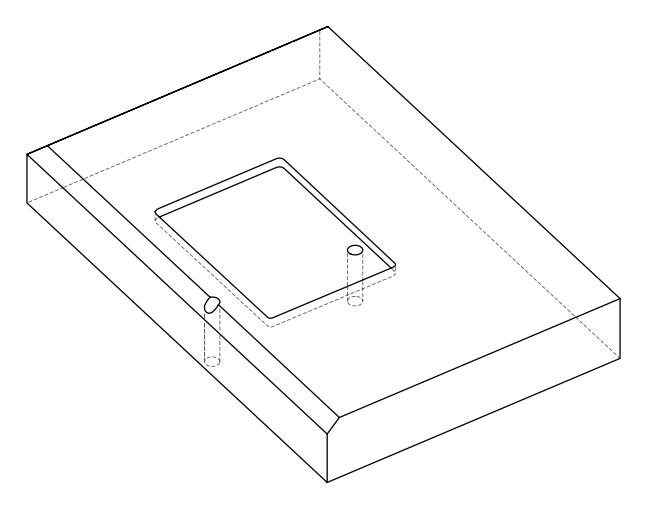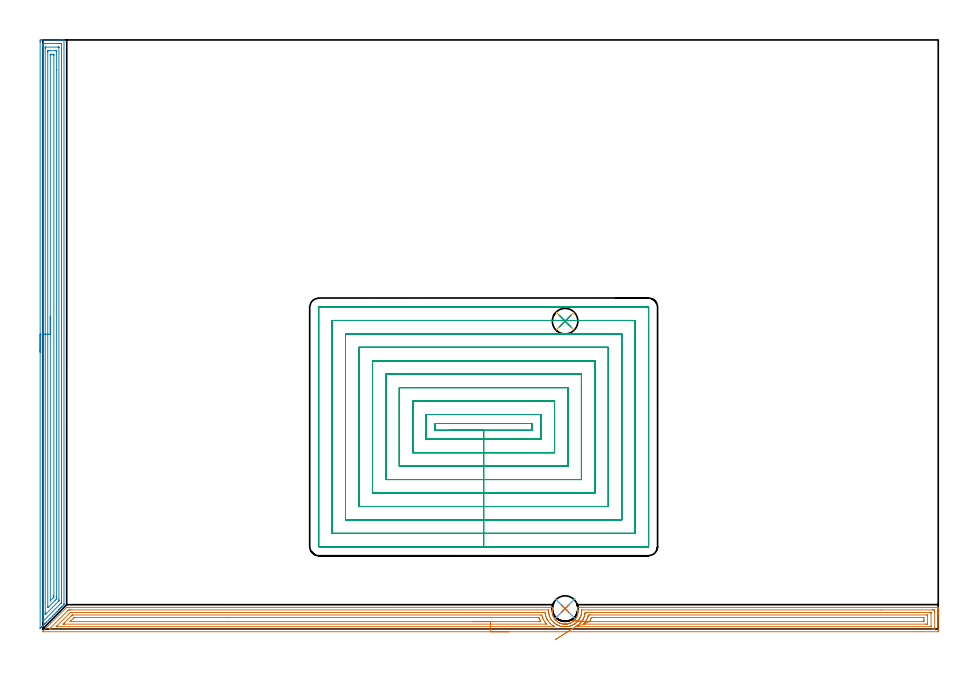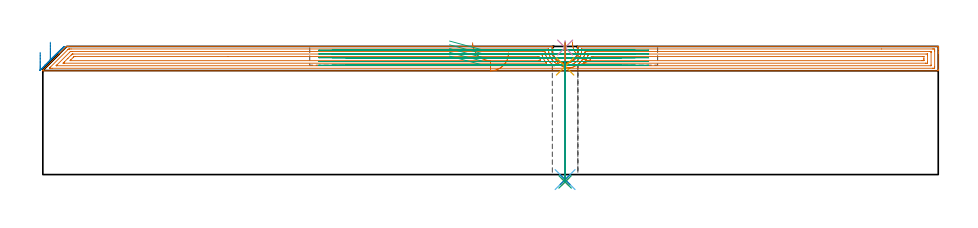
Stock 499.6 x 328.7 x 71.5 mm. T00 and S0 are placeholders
(PLAN: 9 operations, 6 tool changes, 72.2 min)
(1 AREA_MILL | FG_CHAMFER_SURFACE | UGT0205_001 | 19.98 min | 46202 mm3)
(2 AREA_MILL_1 | FG_CHAMFER_SURFACE_1 | UGT0205_001 | 13.15 min | 28276 mm3)
(3 MILL_RECTANGULAR_POCKET | POCKET_RECTANGULAR_STRAIGHT | UGT0201_101 | Follow Part, ap 2.5, ae 75% | 37.86 min | 292840 mm3)
(4 SPOT_DRILL | STEP1HOLE | NXT0321_9005460120000 | 0.03 min | 0 mm3)
(5 SPOT_DRILL_1 | STEP1HOLE_1 | NXT0321_9005460120000 | 0.03 min | 11 mm3)
(6 DRILL_THROUGH_HOLE_INTO_CENTER | STEP1HOLE | NXT0301_042 | 0.31 min | 2684 mm3)
(7 DRILL_TO_ENLARGE_THROUGH_HOLE | STEP1HOLE | NXT0301_105 | 0.31 min | 8217 mm3)
(8 DRILL_THROUGH_HOLE_INTO_CENTER_1 | STEP1HOLE_1 | NXT0301_042 | 0.27 min | 2374 mm3)
(9 DRILL_TO_ENLARGE_THROUGH_HOLE_1 | STEP1HOLE_1 | NXT0301_105 | 0.27 min | 7314 mm3)
(TOOL UGT0205_001 | Chamfer Mill 20 x 3 x 45 deg. | D20 FL50 Z2)
(TOOL UGT0201_101 | End Mill 10 mm | D10 FL12 Z2)
(TOOL NXT0321_9005460120000 | NC Spot Drill, 142deg, 12mm, Carbide, Uncoated | D12 PA142 FL30 Z2)
(TOOL NXT0301_042 | Carbide Drill 7.1mm [860.1-0710-057A1-MM 2214] | D7.1 PA140 FL85 Z2)
(TOOL NXT0301_105 | Carbide Drill 14.25mm [860.1-1425-071A1-MM 2214] | D14.25 PA140 FL83 Z2)
(OP 1 AREA_MILL)
G17 G21 G94 G90
T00 M6
G54
G17 G0 G90 X259.8 Y-1.5 S1061 M3
G43 Z81.5 H0
Z67.9
G94 G1 X259.762 Z67.028 F250.
X259.648 Z66.164
X259.459 Z65.312
X259.197 Z64.48
X258.863 Z63.674
X258.46 Z62.9
X257.992 Z62.164
X257.46 Z61.472
X256.871 Z60.829
X256.228 Z60.24
X255.536 Z59.709
X254.8 Z59.24
X254.026 Z58.837
X253.22 Z58.503
X252.388 Z58.241
X251.536 Z58.052
X250.672 Z57.938
X249.8 Z57.9
X0.294
X0.169 Y-1.499 Z57.901
X0.107 Y-1.497 Z57.903
X0.01 Y-1.493 Z57.907
X0.002 Y-1.375 Z58.025
X0. Y-1.347 Z58.052
X0.025 Y-1.216 Z58.182
X0.043 Y-1.168 Z58.23
X0.067 Y-1.132 Z58.266
X13.184 Y11.984 Z71.383
X13.305 Y12.097 Z71.489
X14.012 Y12.1 Z71.5
X283.739
X284.496 Y12.094 Z71.492
X284.528 Y12.075 Z71.473
X284.533 Y12.062 Z71.459
X284.431 Y11.68 Z71.079
X284.336 Y11.226 Z70.625
X284.231 Y10.55 Z69.949
X284.218 Y10.341 Z69.74
X284.208 Y9.898 Z69.298
X284.218 Y9.456 Z68.855
X284.231 Y9.251 Z68.65
X284.336 Y8.571 Z67.97
X284.431 Y8.126 Z67.526
X284.558 Y7.685 Z67.085
X284.632 Y7.48 Z66.879
X284.719 Y7.24 Z66.639
X284.788 Y7.08 Z66.479
X284.908 Y6.8 Z66.199
X285.013 Y6.585 Z65.984
X285.079 Y6.462 Z65.86
X285.126 Y6.374 Z65.772
X285.415 Y5.915 Z65.314
X285.706 Y5.511 Z64.909
X286.02 Y5.119 Z64.516
X286.101 Y5.031 Z64.428
X286.283 Y4.855 Z64.25
X286.419 Y4.721 Z64.118
X286.499 Y4.642 Z64.04
X286.914 Y4.273 Z63.671
X287.08 Y4.145 Z63.544
X287.439 Y3.897 Z63.295
X287.758 Y3.698 Z63.095
X287.809 Y3.666 Z63.064
X288.213 Y3.455 Z62.851
X288.527 Y3.306 Z62.704
X288.625 Y3.261 Z62.658
X288.718 Y3.223 Z62.621
X289.148 Y3.071 Z62.47
X289.597 Y2.938 Z62.337
X290.043 Y2.839 Z62.238
X290.209 Y2.812 Z62.211
X290.492 Y2.767 Z62.165
X290.884 Y2.731 Z62.124
X290.938 Y2.725 Z62.119
X290.975 Y2.723 Z62.118
X291.165 Y2.717 Z62.104
X291.304 Y2.707 Z62.102
X291.351 Y2.705 Z62.099
X291.386 Y2.703 Z62.098
X291.551 Y2.709
X291.61 Z62.101
X291.651 Y2.711 Z62.104
X291.654
X291.777 Y2.719 Z62.11
X291.834 Y2.721 Z62.114
X292.097 Y2.745 Z62.143
X292.28 Y2.764 Z62.161
X292.671 Y2.827 Z62.22
X292.729 Y2.835 Z62.231
X292.773 Y2.843 Z62.242
X292.816 Y2.853 Z62.251
X293.175 Y2.933 Z62.328
X293.624 Y3.062 Z62.459
X294.069 Y3.217 Z62.616
X294.175 Y3.26 Z62.659
X294.311 Y3.323 Z62.723
X294.457 Y3.393 Z62.79
X294.558 Y3.439 Z62.839
X294.572 Y3.446 Z62.845
X294.963 Y3.651 Z63.049
X295.347 Y3.889 Z63.286
X295.72 Y4.145 Z63.544
X295.797 Y4.204 Z63.602
X295.858 Y4.251 Z63.649
X296.288 Y4.631 Z64.027
X296.7 Y5.03 Z64.429
X296.752 Y5.085 Z64.485
X296.974 Y5.361 Z64.761
X297.081 Y5.494 Z64.893
X297.136 Y5.571 Z64.969
X297.262 Y5.745 Z65.14
X297.386 Y5.916 Z65.313
X297.646 Y6.323 Z65.723
X297.888 Y6.8 Z66.2
X298.081 Y7.24 Z66.639
X298.242 Y7.686 Z67.084
X298.324 Y7.97 Z67.367
X298.369 Y8.127 Z67.525
X298.467 Y8.572 Z67.969
X298.54 Y8.996 Z68.394
X298.578 Y9.457 Z68.854
X298.588 Y9.75 Z69.147
X298.592 Y9.899 Z69.297
X298.578 Y10.341 Z69.741
X298.569 Y10.455 Z69.855
X298.54 Y10.805 Z70.205
X298.51 Y11.016 Z70.416
X298.472 Y11.226 Z70.626
X298.37 Y11.675 Z71.072
X298.314 Y11.893 Z71.288
X298.279 Y12.045 Z71.438
X298.268 Y12.098 Z71.49
X298.359 Y12.099 Z71.495
X298.476 Y12.1 Z71.5
X499.432
X499.531 Y12.096 Z71.49
X499.59 Y12.069 Z71.46
X499.592 Y12.055 Z71.446
X499.6 Y11.67 Z71.069
Y11.311 Z70.711
Y10.64 Z70.035
Y9.414 Z68.811
Y8.86 Z68.254
Y8.247 Z67.642
Y-0.93 Z58.468
X499.597 Y-1.209 Z58.188
X499.59 Y-1.492 Z57.906
X499.306 Y-1.499 Z57.899
X249.8 Y-1.5 Z57.9
Y-0.086 Z59.314
X5.127
X4.232 Y-0.084 Z59.316
X4.188 Y-0.082 Z59.318
X3.622 Y-0.04 Z59.36
X3.901 Y0.246 Z59.646
X4.188 Y0.538 Z59.938
X14.012 Y10.361 Z69.761
X14.154 Y10.499 Z69.899
X14.301 Y10.64 Z70.04
X14.863 Y10.682 Z70.082
X14.905 Y10.683 Z70.083
X15.752 Y10.686 Z70.086
X281.953 Y10.685 Z70.085
X281.999
X282.091 Y10.681 Z70.081
X282.23 Y10.674 Z70.074
Y10.64 Z70.04
X282.224 Y10.37 Z69.77
X282.221 Y9.75 Z69.15
X282.224 Y9.48 Z68.88
X282.245 Y9.165 Z68.565
X282.288 Y8.86 Z68.26
X282.348 Y8.466 Z67.866
X282.452 Y7.97 Z67.37
X282.644 Y7.281 Z66.681
X282.718 Y7.08 Z66.48
X282.846 Y6.742 Z66.142
X283.1 Y6.19 Z65.59
X283.404 Y5.634 Z65.034
X283.624 Y5.3 Z64.7
X283.739 Y5.132 Z64.532
X284.3 Y4.41 Z63.81
X284.632 Y4.064 Z63.464
X284.911 Y3.794 Z63.194
X285.217 Y3.52 Z62.92
X285.525 Y3.261 Z62.661
X285.747 Y3.098 Z62.498
X286.374 Y2.674 Z62.074
X286.447 Y2.63 Z62.03
X287.012 Y2.331 Z61.731
X287.312 Y2.187 Z61.587
X287.612 Y2.048 Z61.448
X288.074 Y1.87 Z61.27
X288.205 Y1.824 Z61.224
X288.241 Y1.812 Z61.212
X288.472 Y1.74 Z61.14
X289.098 Y1.573 Z60.973
X289.314 Y1.525 Z60.925
X289.991 Y1.403 Z60.803
X290.376 Y1.357 Z60.757
X290.884 Y1.314 Z60.714
X291.332 Y1.294 Z60.694
X291.777 Y1.303 Z60.703
X292.187 Y1.332 Z60.732
X292.671 Y1.383 Z60.783
X292.981 Y1.431 Z60.831
X293.251 Y1.475 Z60.875
X293.564 Y1.541 Z60.941
X293.727 Y1.578 Z60.978
X294.338 Y1.74 Z61.14
X294.441 Y1.771 Z61.171
X294.457 Y1.776 Z61.176
X295.083 Y2.006 Z61.406
X295.35 Y2.122 Z61.522
X295.697 Y2.285 Z61.685
X296.243 Y2.567 Z61.967
X296.284 Y2.59 Z61.99
X296.35 Y2.63 Z62.03
X296.825 Y2.941 Z62.341
X297.136 Y3.155 Z62.555
X297.342 Y3.313 Z62.713
X297.585 Y3.52 Z62.92
X297.819 Y3.729 Z63.129
X298.029 Y3.924 Z63.324
X298.273 Y4.167 Z63.567
X298.499 Y4.41 Z63.81
X298.688 Y4.643 Z64.043
X298.923 Y4.939 Z64.339
X299.073 Y5.15 Z64.55
X299.177 Y5.3 Z64.7
X299.583 Y5.959 Z65.359
X299.702 Y6.19 Z65.59
X299.74 Y6.266 Z65.666
X299.816 Y6.424 Z65.824
X300.008 Y6.888 Z66.288
X300.077 Y7.08 Z66.48
X300.235 Y7.552 Z66.952
X300.349 Y7.97 Z67.37
X300.414 Y8.264 Z67.664
X300.521 Y8.86 Z68.26
X300.539 Y9.029 Z68.429
X300.582 Y9.75 Z69.15
X300.586 Y9.872 Z69.272
X300.565 Y10.64 Z70.04
X300.564 Y10.672 Z70.072
X300.618 Y10.679 Z70.079
X300.665 Y10.684 Z70.084
X300.709 Y10.685 Z70.085
X468.014 Y10.686 Z70.086
X496.306
X497.156 Y10.683 Z70.083
X497.199 Y10.68 Z70.08
X497.59 Y10.64 Z70.04
X497.597 Y10.243 Z69.643
X497.599 Y9.75 Z69.15
X497.6 Y9.35 Z68.75
X497.599 Y0.85 Z60.25
X497.598 Y0.453 Z59.853
X497.59 Y-0.04 Z59.36
X497.239 Y-0.08 Z59.32
X497.199 Y-0.082 Z59.318
X496.352 Y-0.086 Z59.314
X496.306
X249.8
Y1.328 Z60.728
X7.581 Y1.329 Z60.729
X7.506 Y1.331 Z60.731
X7.456 Y1.335 Z60.735
X7.448 Y1.336 Z60.736
X7.466 Y1.357 Z60.757
X7.632 Y1.53 Z60.93
X7.76 Y1.661 Z61.061
X7.8 Y1.701 Z61.101
X14.96 Y8.86 Z68.26
X15.391 Y9.265 Z68.665
X15.798 Y9.268 Z68.668
X16.279 Y9.271 Z68.671
X278.86
X279.274
X279.757 Y9.268 Z68.668
X280.167 Y9.264 Z68.664
X280.26 Y8.86 Z68.26
X280.286 Y8.741 Z68.141
X280.431 Y7.97 Z67.37
X280.505 Y7.633 Z67.033
X280.666 Y7.08 Z66.48
X280.941 Y6.308 Z65.708
X280.993 Y6.19 Z65.59
X281.06 Y6.04 Z65.44
X281.211 Y5.726 Z65.126
X281.31 Y5.543 Z64.943
X281.447 Y5.3 Z64.7
X281.636 Y4.978 Z64.378
X281.953 Y4.493 Z63.893
X282.014 Y4.41 Z63.81
X282.205 Y4.158 Z63.558
X282.624 Y3.639 Z63.039
X282.731 Y3.52 Z62.92
X282.846 Y3.4 Z62.8
X283.237 Y3.016 Z62.416
X283.657 Y2.63 Z62.03
X283.739 Y2.558 Z61.958
X284.142 Y2.229 Z61.629
X284.632 Y1.894 Z61.294
X284.866 Y1.74 Z61.14
X285.139 Y1.568 Z60.968
X285.525 Y1.338 Z60.738
X285.526 Y1.333 Z60.733
X285.525 Y1.332 Z60.732
X285.045 Y1.329 Z60.729
X249.8 Y1.328 Z60.728
Y2.743 Z62.143
X12.113
X11.473 Y2.748 Z62.148
X11.333 Y2.75 Z62.15
X11.332 Y2.772 Z62.172
X11.333 Y2.781 Z62.181
X11.702 Y3.152 Z62.552
X12.069 Y3.52 Z62.92
X14.012 Y5.464 Z64.864
X15.798 Y7.25 Z66.65
X16.161 Y7.609 Z67.009
X16.342 Y7.785 Z67.185
X16.406 Y7.846 Z67.246
X16.497 Y7.85 Z67.25
X16.692 Y7.855 Z67.255
X16.805 Y7.857 Z67.257
X277.601
X278.38 Y7.85 Z67.25
X278.614 Y7.08 Z66.48
X278.718 Y6.743 Z66.143
X278.923 Y6.19 Z65.59
X279.022 Y5.931 Z65.331
X279.274 Y5.344 Z64.744
X279.294 Y5.3 Z64.7
X279.312 Y5.262 Z64.662
X279.805 Y4.41 Z63.81
X280.167 Y3.866 Z63.266
X280.425 Y3.52 Z62.92
X280.584 Y3.315 Z62.715
X280.781 Y3.067 Z62.467
X281.027 Y2.759 Z62.159
X281.031 Y2.747 Z62.147
X281.026 Y2.746 Z62.146
X280.999 Y2.744 Z62.144
X280.946 Y2.743 Z62.143
X249.8
Y4.157 Z63.557
X15.159
X15.409 Y4.41 Z63.81
X15.603 Y4.605 Z64.005
X16.941 Y5.942 Z65.342
X17.193 Y6.19 Z65.59
X17.392 Y6.382 Z65.782
X17.462 Y6.436 Z65.836
X17.585 Y6.438 Z65.838
X18.225 Y6.442 Z65.842
X103.309 Y6.443 Z65.843
X276.341
X276.594 Y6.441 Z65.841
X276.678 Y6.439 Z65.839
X276.739 Y6.436 Z65.836
X276.772 Y6.375 Z65.775
X276.845 Y6.19 Z65.59
X277.002 Y5.784 Z65.184
X277.206 Y5.3 Z64.7
X277.487 Y4.689 Z64.089
X277.639 Y4.41 Z63.81
X277.696 Y4.303 Z63.703
X277.742 Y4.211 Z63.611
X277.764 Y4.163 Z63.563
X277.737 Y4.161 Z63.561
X277.487 Y4.159 Z63.559
X276.848 Y4.157 Z63.557
X276.594
X249.8
X248.928 Z63.595
X248.064 Z63.709
X247.212 Z63.898
X246.38 Z64.16
X245.574 Z64.494
X244.8 Z64.897
X244.064 Z65.365
X243.372 Z65.896
X242.729 Z66.486
X242.14 Z67.129
X241.608 Z67.821
X241.14 Z68.557
X240.737 Z69.331
X240.403 Z70.137
X240.141 Z70.969
X239.952 Z71.82
X239.838 Z72.685
X239.8 Z73.557
G0 Z81.5
X285.882 Y-5.943
Z64.81
G1 X286.258 Y-5.703 Z64.06
X286.688 Y-5.429 Z63.352
X287.169 Y-5.123 Z62.691
X287.696 Y-4.787 Z62.083
X288.265 Y-4.424 Z61.531
X288.874 Y-4.036 Z61.04
X289.515 Y-3.627 Z60.614
X290.186 Y-3.2 Z60.255
X290.881 Y-2.757 Z59.968
X291.594 Y-2.303 Z59.753
X292.32 Y-1.84 Z59.613
X293.054 Y-1.373 Z59.548
X293.789 Y-0.904 Z59.56
X294.521 Y-0.437 Z59.647
X295.244 Y0.023 Z59.81
X295.952 Y0.474 Z60.047
X296.64 Y0.913 Z60.356
X297.303 Y1.335 Z60.735
X298.029 Y1.797 Z61.197
X298.524 Y2.137 Z61.537
X298.923 Y2.442 Z61.842
X299.025 Y2.528 Z61.928
X299.143 Y2.63 Z62.03
X299.493 Y2.952 Z62.352
X299.816 Y3.255 Z62.655
X299.946 Y3.39 Z62.79
X300.065 Y3.52 Z62.92
X300.362 Y3.866 Z63.266
X300.709 Y4.3 Z63.7
X300.756 Y4.363 Z63.763
X300.789 Y4.41 Z63.81
X300.995 Y4.711 Z64.111
X301.113 Y4.898 Z64.298
X301.357 Y5.3 Z64.7
X301.446 Y5.456 Z64.856
X301.602 Y5.749 Z65.149
X301.741 Y6.051 Z65.451
X301.8 Y6.19 Z65.59
X301.999 Y6.685 Z66.085
X302.132 Y7.08 Z66.48
X302.218 Y7.356 Z66.756
X302.377 Y7.97 Z67.37
X302.4 Y8.065 Z67.465
X302.495 Y8.571 Z67.971
X302.531 Y8.824 Z68.224
X302.534 Y8.86 Z68.26
X302.572 Y9.264 Z68.664
X302.978 Y9.268 Z68.668
X303.388 Y9.27 Z68.67
X303.868 Y9.271 Z68.671
X495.
X495.412 Y9.269 Z68.669
X495.549 Y9.266 Z68.666
X495.59 Y9.264 Z68.664
X495.594 Y9.171 Z68.571
X495.598 Y9.047 Z68.447
X495.599 Y8.86 Z68.26
X495.6 Y8.673 Z68.073
X495.599 Y1.74 Z61.14
X495.598 Y1.555 Z60.955
X495.59 Y1.367 Z60.767
X495.584 Y1.335 Z60.735
X495.566 Y1.333 Z60.733
X495.516 Y1.331 Z60.731
X495.412 Y1.329 Z60.729
X298.029
X297.548 Y1.33 Z60.73
X297.303 Y1.335 Z60.735
X301.771 Y2.75 Z62.15
X301.803 Y2.792 Z62.192
X301.869 Y2.877 Z62.277
X301.953 Y2.982 Z62.382
X302.038 Y3.086 Z62.486
X302.385 Y3.52 Z62.92
X302.433 Y3.582 Z62.982
X302.495 Y3.664 Z63.064
X302.802 Y4.104 Z63.504
X302.992 Y4.41 Z63.81
X303.141 Y4.656 Z64.056
X303.388 Y5.082 Z64.482
X303.462 Y5.227 Z64.627
X303.496 Y5.3 Z64.7
X303.737 Y5.842 Z65.242
X303.879 Y6.19 Z65.59
X303.987 Y6.483 Z65.883
X304.184 Y7.08 Z66.48
X304.207 Y7.154 Z66.554
X304.281 Y7.44 Z66.84
X304.401 Y7.85 Z67.25
X305.174 Y7.856 Z67.256
X305.288 Y7.857 Z67.257
X492.846
X493.533 Y7.855 Z67.255
X493.572 Y7.853 Z67.253
X493.588 Y7.851 Z67.251
X493.59 Y7.833 Z67.233
X493.596 Y7.73 Z67.13
X493.599 Y7.522 Z66.922
X493.6 Y7.106 Z66.506
Y3.546 Z62.946
X493.598 Y3.088 Z62.488
X493.594 Y2.872 Z62.272
X493.59 Y2.765 Z62.165
X493.585 Y2.749 Z62.149
X493.564 Y2.747 Z62.147
X493.511 Y2.745 Z62.145
X492.733 Y2.743 Z62.143
X492.62
X302.382
X301.771 Y2.75 Z62.15
X305.036 Y4.163 Z63.563
X305.174 Y4.429 Z63.829
X305.461 Y5.014 Z64.414
X305.591 Y5.3 Z64.7
X305.733 Y5.633 Z65.033
X305.954 Y6.19 Z65.59
X305.988 Y6.269 Z65.669
X306.068 Y6.436 Z65.836
X306.708 Y6.441 Z65.841
X306.961 Y6.442 Z65.842
X490.947 Y6.443 Z65.843
X491.588 Y6.441 Z65.841
X491.59 Y6.439 Z65.839
X491.597 Y6.432 Z65.832
X491.6 Y5.3 Z64.7
Y4.649 Z64.049
X491.597 Y4.41 Z63.81
X491.593 Y4.248 Z63.648
X491.59 Y4.172 Z63.572
X491.454 Y4.164 Z63.564
X491.198 Y4.16 Z63.56
X490.947 Y4.158 Z63.558
X490.308 Y4.157 Z63.557
X305.428
X305.174 Y4.159 Z63.559
X305.09 Y4.161 Z63.561
X305.036 Y4.163 Z63.563
X304.169 Y4.205 Z63.643
X303.311 Y4.246 Z63.798
X302.47 Y4.286 Z64.027
X301.653 Y4.325 Z64.329
X300.864 Y4.363 Z64.701
X300.112 Y4.399 Z65.14
X299.4 Y4.433 Z65.643
X298.735 Y4.464 Z66.207
X298.121 Y4.494 Z66.826
X297.563 Y4.52 Z67.497
X297.067 Y4.544 Z68.213
X296.634 Y4.565 Z68.97
X296.269 Y4.582 Z69.763
X295.974 Y4.596 Z70.584
X295.752 Y4.607 Z71.427
X295.604 Y4.614 Z72.287
X295.532 Y4.617 Z73.156
X295.535 Z74.029
G0 Z81.5
M5
M2
(OP 2 AREA_MILL_1)
G17 G21 G94 G90
T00 M6
G54
G17 G0 G90 X-1.5 Y154.5 S1061 M3
G43 Z81.5 H0
Z68.2
G94 G1 Y154.538 Z67.328 F250.
Y154.652 Z66.464
Y154.841 Z65.612
Y155.103 Z64.78
Y155.437 Z63.974
Y155.84 Z63.2
Y156.308 Z62.464
Y156.839 Z61.772
Y157.429 Z61.129
Y158.072 Z60.54
Y158.764 Z60.008
Y159.5 Z59.54
Y160.274 Z59.137
Y161.08 Z58.803
Y161.912 Z58.541
Y162.763 Z58.352
Y163.628 Z58.238
Y164.5 Z58.2
Y327.657
X-1.499 Y328.075 Z58.201
X-1.495 Y328.546 Z58.203
X-1.492 Y328.691 Z58.206
X-1.03 Y328.695 Z58.668
X-0.412 Y328.7 Z59.285
X8.681 Z68.376
X10.095 Z69.791
X10.447 Z70.142
X11.426 Z71.125
X11.789 Y328.692 Z71.48
X11.797 Y328.691 Z71.488
X11.8 Y328.522 Z71.5
Y14.333
X11.802 Y13.611 Z71.496
X11.795 Y13.597 Z71.49
X11.771 Y13.569 Z71.467
X11.027 Y12.826 Z70.725
X10.888 Y12.686 Z70.584
X10.746 Y12.545 Z70.444
X10.591 Y12.39 Z70.289
X10.447 Y12.245 Z70.142
X10.299 Y12.098 Z69.997
X10.155 Y11.954 Z69.853
X10.005 Y11.803 Z69.701
X9.852 Y11.651 Z69.55
X9.719 Y11.518 Z69.417
X9.564 Y11.362 Z69.259
X9.405 Y11.204 Z69.103
X9.283 Y11.082 Z68.981
X9.123 Y10.92 Z68.817
X8.958 Y10.757 Z68.656
X8.847 Y10.646 Z68.545
X8.681 Y10.479 Z68.376
X7.971 Y9.771 Z67.671
X7.618 Y9.416 Z67.314
X7.043 Y8.843 Z66.743
X6.327 Y8.127 Z66.026
X5.444 Y7.244 Z65.143
X4.042 Y5.841 Z63.741
X3.148 Y4.947 Z62.847
X2.118 Y3.917 Z61.816
X1.913 Y3.712 Z61.61
X1.808 Y3.606 Z61.505
X1.256 Y3.056 Z60.955
X1.03 Y2.829 Z60.727
X0.914 Y2.713 Z60.611
X0.395 Y2.194 Z60.094
X0.147 Y1.946 Z59.844
X0.02 Y1.819 Z59.717
X-0.466 Y1.333 Z59.233
X-0.735 Y1.063 Z58.961
X-1.322 Y0.478 Z58.377
X-1.471 Y0.337 Z58.228
X-1.497 Y0.314 Z58.202
X-1.5 Y0.463 Z58.2
Y0.507
Y164.5
X-0.086 Z59.614
Y325.332
X-0.085 Y326.224 Z59.615
X-0.084 Y326.287 Z59.616
X-0.072 Y326.69 Z59.628
X0.331 Y326.697 Z60.031
X0.736 Y326.699 Z60.436
X1.211 Y326.7 Z60.911
X9.564 Y326.699 Z69.264
X10.042 Y326.697 Z69.742
X10.275 Y326.69 Z69.975
X10.379 Y326.671 Z70.079
X10.385 Y326.35 Z70.085
Y326.287
X10.386 Y15.226 Z70.086
X10.383 Y14.811 Z70.083
X10.381 Y14.707 Z70.081
X10.379 Y14.658 Z70.079
X10.362 Y14.624 Z70.062
X10.263 Y14.519 Z69.963
X10.082 Y14.333 Z69.782
X0.051 Y4.3 Z59.751
X-0.046 Y4.205 Z59.654
X-0.062 Y4.191 Z59.638
X-0.078 Y4.181 Z59.622
X-0.079 Y4.182 Z59.621
X-0.081 Y4.203 Z59.619
X-0.085 Y4.438 Z59.615
X-0.086 Y4.5 Z59.614
Y164.5
X1.328 Z61.028
X1.329 Y323.9 Z61.029
X1.33 Y324.5 Z61.03
X1.331 Y324.646 Z61.031
X1.334 Y324.681 Z61.034
X1.336 Y324.69 Z61.036
X1.355 Y324.693 Z61.055
X1.422 Y324.699 Z61.122
X8.483 Y324.7 Z68.183
X8.681 Y324.699 Z68.381
X8.879 Y324.697 Z68.579
X8.935 Y324.693 Z68.635
X8.964 Y324.69 Z68.664
X8.966 Y324.674 Z68.666
X8.969 Y324.597 Z68.669
X8.971 Y324.5 Z68.671
Y16.72
X8.97 Y16.12 Z68.67
X8.968 Y15.83 Z68.668
X8.965 Y15.73 Z68.665
X8.957 Y15.668 Z68.657
X8.605 Y15.304 Z68.305
X1.375 Y8.076 Z61.075
X1.357 Y8.061 Z61.057
X1.341 Y8.051 Z61.041
X1.335 Y8.076 Z61.035
X1.333 Y8.111 Z61.033
X1.33 Y8.368 Z61.03
X1.329 Y8.97 Z61.029
X1.328 Y9.264 Z61.028
Y164.5
X2.743 Z62.443
Y321.818
X2.747 Y322.464 Z62.447
X2.75 Y322.675 Z62.45
X2.949 Y322.69 Z62.649
X3.396 Y322.7 Z63.096
X4.267 Z63.967
X6.927 Z66.627
X7.353 Y322.69 Z67.053
X7.55 Y322.682 Z67.25
X7.552 Y322.568 Z67.252
X7.556 Y322.063 Z67.256
X7.557 Y311.894 Z67.257
Y17.908
X7.554 Y17.262 Z67.254
X7.55 Y17.014 Z67.25
X7.54 Y16.7 Z67.24
X6.944 Y16.092 Z66.644
X2.946 Y12.095 Z62.646
X2.875 Y12.026 Z62.575
X2.783 Y11.94 Z62.483
X2.752 Y11.913 Z62.452
X2.749 Y11.959 Z62.449
X2.746 Y12.036 Z62.446
X2.743 Y12.3 Z62.443
Y164.5
X4.157 Z63.857
Y320.254
X4.16 Y320.477 Z63.86
X4.164 Y320.625 Z63.864
X4.17 Y320.691 Z63.87
X4.185 Y320.693 Z63.885
X4.267 Y320.697 Z63.967
X4.489 Y320.7 Z64.189
X5.15 Z64.85
X5.372 Y320.699 Z65.072
X6.033 Y320.692 Z65.733
X6.121 Y320.69 Z65.821
X6.136 Y320.365 Z65.836
X6.141 Y320.142 Z65.841
X6.143 Y320.03 Z65.843
Y18.69
X6.142 Y17.908 Z65.842
X6.14 Y17.8 Z65.84
X6.136 Y17.763 Z65.836
X6.119 Y17.729 Z65.819
X6.033 Y17.637 Z65.733
X5.726 Y17.325 Z65.426
X4.225 Y15.823 Z63.925
X4.191 Y15.791 Z63.891
X4.168 Y15.773 Z63.868
X4.164 Y15.772 Z63.864
X4.162 Y15.786 Z63.862
X4.158 Y16.009 Z63.858
X4.157 Y164.5 Z63.857
Y165.371 Z63.895
Y166.236 Z64.009
Y167.088 Z64.198
Y167.92 Z64.46
Y168.726 Z64.794
Y169.5 Z65.197
Y170.236 Z65.665
Y170.928 Z66.196
Y171.571 Z66.786
Y172.16 Z67.429
Y172.691 Z68.121
Y173.16 Z68.857
Y173.563 Z69.631
Y173.897 Z70.437
Y174.159 Z71.269
Y174.348 Z72.12
Y174.462 Z72.985
Y174.5 Z73.857
G0 Z81.5
M5
M2
(OP 3 MILL_RECTANGULAR_POCKET)
G17 G21 G94 G90
T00 M6
G54
G17 G0 G90 X226.917 Y110.9 S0 M3
G43 Z81.5 H0
Z74.5
G94 G1 X245.95 Z69.4 F250.
X273. F500.
Y114.7
X218.9
Y110.9
X245.95
Y105.9
X278.
Y119.7
X213.9
Y105.9
X245.95
Y98.4
X285.5
Y127.2
X206.4
Y98.4
X245.95
Y90.9
X293.
Y134.7
X198.9
Y90.9
X245.95
Y83.4
X300.5
Y142.2
X191.4
Y83.4
X245.95
Y75.9
X308.
Y149.7
X183.9
Y75.9
X245.95
Y68.4
X315.5
Y157.2
X176.4
Y68.4
X245.95
Y60.9
X323.
Y164.7
X168.9
Y60.9
X245.95
Y53.4
X330.5
Y172.2
X161.4
Y53.4
X245.95
Y45.9
X337.7
G3 X338. Y46.2 R0.3
G1 Y179.4
G3 X337.7 Y179.7 R0.3
G1 X154.2
G3 X153.9 Y179.4 R0.3
G1 Y46.2
G3 X154.2 Y45.9 R0.3
G1 X245.95
X246.95
G0 X226.917 Y110.9 Z72.4
G1 X245.95 Z67.3 F250.
X273. F500.
Y114.7
X218.9
Y110.9
X245.95
Y105.9
X278.
Y119.7
X213.9
Y105.9
X245.95
Y98.4
X285.5
Y127.2
X206.4
Y98.4
X245.95
Y90.9
X293.
Y134.7
X198.9
Y90.9
X245.95
Y83.4
X300.5
Y142.2
X191.4
Y83.4
X245.95
Y75.9
X308.
Y149.7
X183.9
Y75.9
X245.95
Y68.4
X315.5
Y157.2
X176.4
Y68.4
X245.95
Y60.9
X323.
Y164.7
X168.9
Y60.9
X245.95
Y53.4
X330.5
Y172.2
X161.4
Y53.4
X245.95
Y45.9
X337.7
G3 X338. Y46.2 R0.3
G1 Y179.4
G3 X337.7 Y179.7 R0.3
G1 X154.2
G3 X153.9 Y179.4 R0.3
G1 Y46.2
G3 X154.2 Y45.9 R0.3
G1 X245.95
X246.95
G0 X226.917 Y110.9 Z70.3
G1 X245.95 Z65.2 F250.
X273. F500.
Y114.7
X218.9
Y110.9
X245.95
Y105.9
X278.
Y119.7
X213.9
Y105.9
X245.95
Y98.4
X285.5
Y127.2
X206.4
Y98.4
X245.95
Y90.9
X293.
Y134.7
X198.9
Y90.9
X245.95
Y83.4
X300.5
Y142.2
X191.4
Y83.4
X245.95
Y75.9
X308.
Y149.7
X183.9
Y75.9
X245.95
Y68.4
X315.5
Y157.2
X176.4
Y68.4
X245.95
Y60.9
X323.
Y164.7
X168.9
Y60.9
X245.95
Y53.4
X330.5
Y172.2
X161.4
Y53.4
X245.95
Y45.9
X337.7
G3 X338. Y46.2 R0.3
G1 Y179.4
G3 X337.7 Y179.7 R0.3
G1 X154.2
G3 X153.9 Y179.4 R0.3
G1 Y46.2
G3 X154.2 Y45.9 R0.3
G1 X245.95
X246.95
G0 X226.917 Y110.9 Z68.2
G1 X245.95 Z63.1 F250.
X273. F500.
Y114.7
X218.9
Y110.9
X245.95
Y105.9
X278.
Y119.7
X213.9
Y105.9
X245.95
Y98.4
X285.5
Y127.2
X206.4
Y98.4
X245.95
Y90.9
X293.
Y134.7
X198.9
Y90.9
X245.95
Y83.4
X300.5
Y142.2
X191.4
Y83.4
X245.95
Y75.9
X308.
Y149.7
X183.9
Y75.9
X245.95
Y68.4
X315.5
Y157.2
X176.4
Y68.4
X245.95
Y60.9
X323.
Y164.7
X168.9
Y60.9
X245.95
Y53.4
X330.5
Y172.2
X161.4
Y53.4
X245.95
Y45.9
X337.7
G3 X338. Y46.2 R0.3
G1 Y179.4
G3 X337.7 Y179.7 R0.3
G1 X154.2
G3 X153.9 Y179.4 R0.3
G1 Y46.2
G3 X154.2 Y45.9 R0.3
G1 X245.95
X246.95
G0 X226.917 Y110.9 Z66.1
G1 X245.95 Z61. F250.
X273. F500.
Y114.7
X218.9
Y110.9
X245.95
Y105.9
X278.
Y119.7
X213.9
Y105.9
X245.95
Y98.4
X285.5
Y127.2
X206.4
Y98.4
X245.95
Y90.9
X293.
Y134.7
X198.9
Y90.9
X245.95
Y83.4
X300.5
Y142.2
X191.4
Y83.4
X245.95
Y75.9
X308.
Y149.7
X183.9
Y75.9
X245.95
Y68.4
X315.5
Y157.2
X176.4
Y68.4
X245.95
Y60.9
X323.
Y164.7
X168.9
Y60.9
X245.95
Y53.4
X330.5
Y172.2
X161.4
Y53.4
X245.95
Y45.9
X337.7
G3 X338. Y46.2 R0.3
G1 Y179.4
G3 X337.7 Y179.7 R0.3
G1 X154.2
G3 X153.9 Y179.4 R0.3
G1 Y46.2
G3 X154.2 Y45.9 R0.3
G1 X245.95
X246.95
G0 Z81.5
M5
M2
(OP 4 SPOT_DRILL)
G17 G21 G94 G90
T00 M6
G54
G17 G0 G90 X291.4 Y11.4 S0 M3
G43 Z81.5 H0
G94 G81 G98 Z70.88 F250. R74.5
G80
M5
M2
(OP 5 SPOT_DRILL_1)
G17 G21 G94 G90
T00 M6
G54
G17 G0 G90 X291.4 Y171.8 S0 M3
G43 Z81.5 H0
G94 G81 G98 Z60.38 F250. R64.
G80
M5
M2
(OP 6 DRILL_THROUGH_HOLE_INTO_CENTER)
G17 G21 G94 G90
T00 M6
G54
G17 G0 G90 X291.4 Y11.4 S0 M3
G43 Z81.5 H1
G94 G73 G98 Z-2.792 F250. Q6.754 R73.5
G80
M5
M2
(OP 7 DRILL_TO_ENLARGE_THROUGH_HOLE)
G17 G21 G94 G90
T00 M6
G54
G17 G0 G90 X291.4 Y11.4 S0 M3
G43 Z81.5 H1
G94 G73 G98 Z-4.093 F250. Q12.599 R73.5
G80
M5
M2
(OP 8 DRILL_THROUGH_HOLE_INTO_CENTER_1)
G17 G21 G94 G90
T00 M6
G54
G17 G0 G90 X291.4 Y171.8 S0 M3
G43 Z81.5 H1
G94 G73 G98 Z-2.792 F250. Q7.088 R63.
G80
M5
M2
(OP 9 DRILL_TO_ENLARGE_THROUGH_HOLE_1)
G17 G21 G94 G90
T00 M6
G54
G17 G0 G90 X291.4 Y171.8 S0 M3
G43 Z81.5 H1
G94 G73 G98 Z-4.093 F250. Q13.019 R63.
G80
M5
M2
